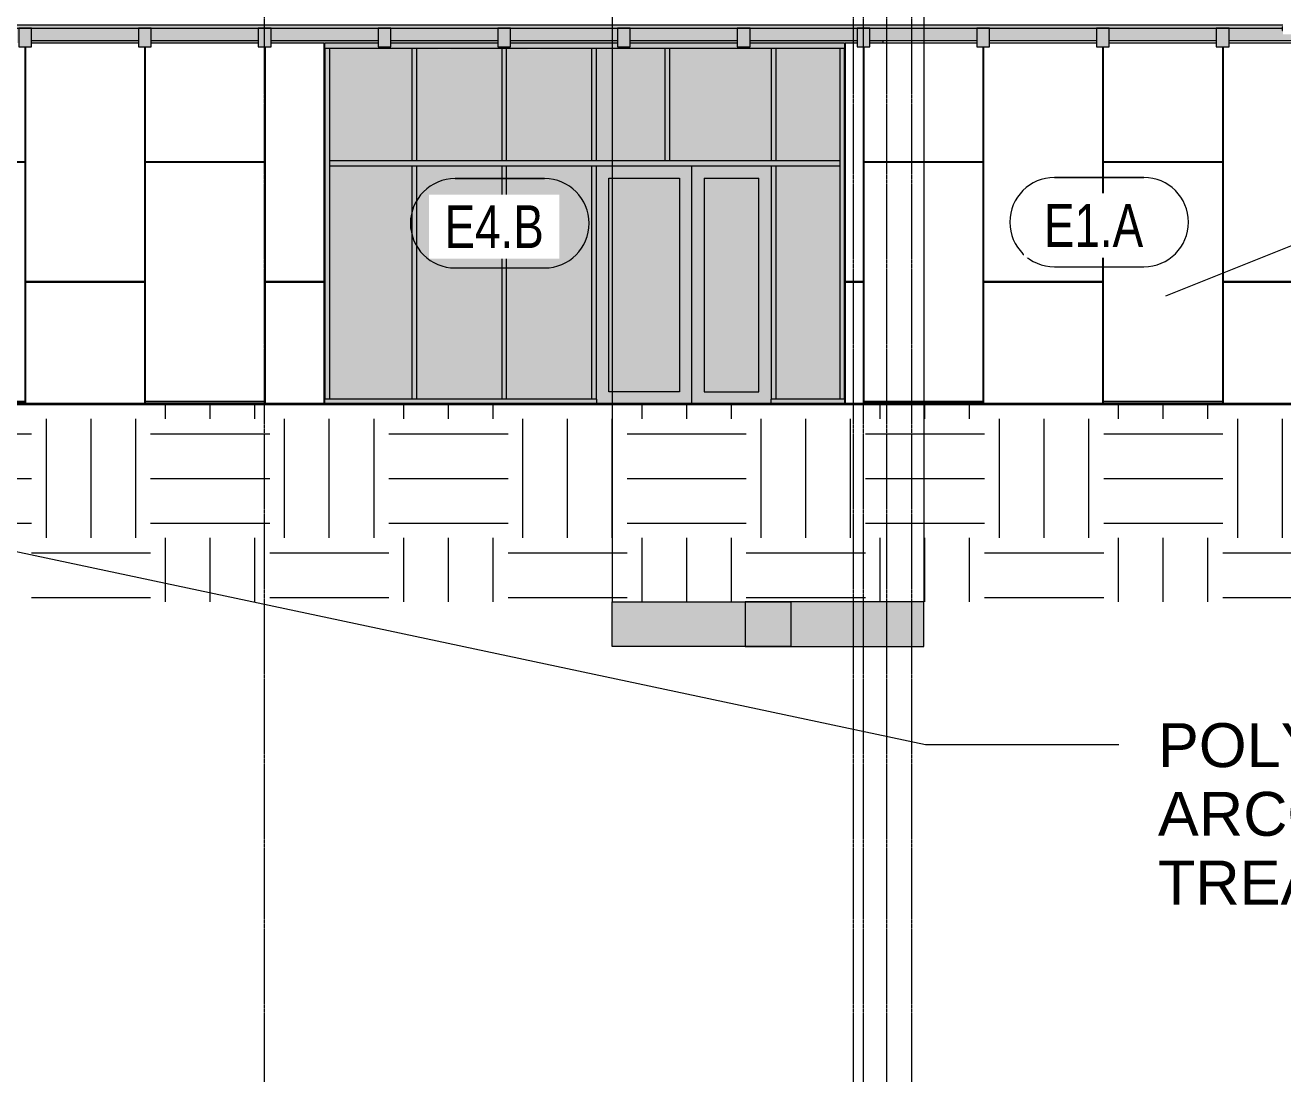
# Model space of a CAD drawing. Header units: inches. Extents: x 20273 to 40654, y -355 to 835.
# Drawn here: x 22012 to 22519, y -273 to 153 of the extents above; entities that cross this region are included whole.
import ezdxf

# ---------------------------------------------------------------- set-up
doc = ezdxf.new("R2010")
doc.units = ezdxf.units.IN
doc.header["$MEASUREMENT"] = 0
doc.linetypes.add('Grid Line 1_2_', pattern=[0.875, 0.5, -0.125, 0.125, -0.125])
for name, color, linetype, lineweight in [('A-ANNO-KEYN', 231, 'Continuous', 9), ('A-DOOR', 31, 'Continuous', 13), ('A-FLOR-LEVL', 51, 'Continuous', 9), ('A-GLAZ-CURT', 52, 'Continuous', 13), ('A-GLAZ-CWMG', 51, 'Continuous', 13), ('A-ROOF', 132, 'Continuous', 13), ('A-WALL', 113, 'Continuous', 13), ('A-WALL-IDEN', 211, 'Continuous', 9), ('A-WALL-PATT', 111, 'Continuous', 13), ('C-TOPO', 7, 'Continuous', 13), ('G-ANNO-SYMB', 111, 'Continuous', 9), ('I-WALL', 2, 'Continuous', 13), ('S-BEAM', 12, 'Continuous', 13), ('S-GRID', 1, 'Continuous', 9)]:
    doc.layers.add(name, color=color, linetype=linetype, lineweight=lineweight)
doc.styles.add('Arial_2', font='arial.ttf', dxfattribs={"height": 17.703593})
doc.styles.add('Century Gothic', font='GOTHIC.TTF', dxfattribs={"width": 0.8, "height": 17.245342})

# ---------------------------------------------------------------- blocks, each defined once
blk = doc.blocks.new('Dimension Lumber - 5_5 x 7_5 Glulam-1777807-Elevation - West')
at = {"layer": 'S-BEAM'}
for points in [[(22497.37, 151.51), (22497.37, 151.57), (22492.24, 151.51)], [(22497.37, 144.01), (22497.37, 151.51), (22492.24, 151.51), (22492.24, 144.01)]]:
    blk.add_hatch(color=256, dxfattribs=at).paths.add_polyline_path(points, flags=0)
for p, q in [((22497.37, 151.51), (22492.24, 151.51)), ((22492.24, 151.51), (22492.24, 144.01)), ((22497.37, 144.01), (22497.37, 151.51)), ((22492.24, 144.01), (22497.37, 144.01))]:
    blk.add_line(p, q, dxfattribs=at)
blk = doc.blocks.new('HSS-Hollow Structural Section - HSS1-1_2X1-1_2X1_8 - Obsolete-1396620-Elevation - West')
at = {"layer": 'S-BEAM'}
for points in [[(20942.38, 151.79), (22518.93, 151.83), (22518.93, 152.11), (22519.05, 152.11), (22519.05, 152.73), (20878.55, 152.73), (20878.55, 151.79), (20903.64, 151.79)], [(20903.64, 151.57), (22518.93, 151.66), (22518.93, 151.79), (20878.55, 151.79), (20878.55, 151.57), (20884.28, 151.57)]]:
    blk.add_hatch(color=256, dxfattribs=at).paths.add_polyline_path(points, flags=0)
blk.add_line((20878.55, 151.57), (22518.93, 151.57), dxfattribs=at)
blk = doc.blocks.new('HSS-Hollow Structural Section - HSS1-1_2X1-1_2X1_8 - Obsolete-1672945-Elevation - West')
at = {"layer": 'S-BEAM'}
for points in [[(22519.05, 152.07), (22519.05, 152.11), (22518.93, 152.07)], [(22518.93, 151.83), (22519.05, 151.83), (22519.05, 152.07), (22518.93, 151.99), (22518.93, 151.96)], [(22519.05, 150.79), (22519.05, 151.83), (22518.93, 151.83), (22518.93, 150.79)], [(22518.93, 150.57), (22519.05, 150.63), (22519.05, 150.79), (22518.93, 150.79), (22518.93, 150.63)]]:
    blk.add_hatch(color=256, dxfattribs=at).paths.add_polyline_path(points, flags=0)
for p, q in [((22519.05, 152.11), (22518.93, 152.11)), ((22518.93, 152.07), (22518.93, 152.11)), ((22518.93, 151.83), (22518.93, 152.07)), ((22518.93, 150.79), (22518.93, 151.83)), ((22518.93, 150.57), (22518.93, 150.79)), ((22518.93, 150.57), (22519.05, 150.57))]:
    blk.add_line(p, q, dxfattribs=at)
blk = doc.blocks.new('System Panel - INSULATED LOW-E GLAZING _SEE ELEVATIONS FOR U-FACTOR_ SHGC_ _ LT_-1142345-Elevation - West')
at = {"layer": 'A-GLAZ-CURT'}
blk.add_hatch(color=256, dxfattribs=at).paths.add_polyline_path([(22578.24, 2), (22578.24, 96), (22545.18, 96), (22545.18, 2)], flags=0)
blk = doc.blocks.new('System Panel - INSULATED LOW-E GLAZING _SEE ELEVATIONS FOR U-FACTOR_ SHGC_ _ LT_-1142348-Elevation - West')
at = {"layer": 'A-GLAZ-CURT'}
blk.add_hatch(color=256, dxfattribs=at).paths.add_polyline_path([(22569.19, 98), (22578.24, 98), (22578.24, 143.5), (22545.62, 143.5), (22545.62, 143.01), (22545.18, 143.01), (22545.18, 98)], flags=0)
blk = doc.blocks.new('Rectangular Mullion - Exterior 2_ x 4_5_-1135311-Elevation - West')
at = {"layer": 'A-GLAZ-CWMG'}
blk.add_hatch(color=256, dxfattribs=at).paths.add_polyline_path([(22579.24, 0), (22579.24, 2), (22543.18, 2), (22543.18, 0)], flags=0)
for p in [(22543.18, 0), (22579.24, 2)]:
    blk.add_line(p, (22543.18, 2), dxfattribs=at)
blk = doc.blocks.new('Rectangular Mullion - Exterior 2_ x 4_5_-1142387-Elevation - West')
at = {"layer": 'A-GLAZ-CWMG'}
blk.add_hatch(color=256, dxfattribs=at).paths.add_polyline_path([(22793.43, 2), (22795.43, 2), (22795.43, 97), (22793.43, 97), (22793.43, 8.21)], flags=0)
for p, q in [((22793.43, 97), (22793.43, 2)), ((22795.43, 2), (22795.43, 97)), ((22795.43, 2), (22793.43, 2))]:
    blk.add_line(p, q, dxfattribs=at)
blk = doc.blocks.new('Rectangular Mullion - Exterior 2_ x 4_5_-1142388-Elevation - West')
at = {"layer": 'A-GLAZ-CWMG'}
blk.add_hatch(color=256, dxfattribs=at).paths.add_polyline_path([(22795.43, 97), (22795.43, 143.5), (22793.43, 143.5), (22793.43, 97)], flags=0)
for p, q in [((22793.43, 143.5), (22795.43, 143.5)), ((22793.43, 143.5), (22793.43, 97)), ((22795.43, 97), (22795.43, 143.5))]:
    blk.add_line(p, q, dxfattribs=at)
blk = doc.blocks.new('Rectangular Mullion - Exterior 2_ x 4_5_-V5-Elevation - West')
at = {"layer": 'A-GLAZ-CWMG'}
blk.add_hatch(color=256, dxfattribs=at).paths.add_polyline_path([(21651.43, 97), (21651.43, 143.5), (21649.43, 143.5), (21649.43, 97)], flags=0)
for p, q in [((21649.43, 143.5), (21651.43, 143.5)), ((21649.43, 143.5), (21649.43, 97)), ((21651.43, 97), (21651.43, 143.5))]:
    blk.add_line(p, q, dxfattribs=at)
blk = doc.blocks.new('Rectangular Mullion - Exterior 2_ x 4_5_-1142372-Elevation - West')
at = {"layer": 'A-GLAZ-CWMG'}
blk.add_hatch(color=256, dxfattribs=at).paths.add_polyline_path([(22543.18, 2), (22545.18, 2), (22545.18, 97), (22543.18, 97), (22543.18, 76.56)], flags=0)
for p, q in [((22543.18, 97), (22543.18, 2)), ((22545.18, 2), (22545.18, 97)), ((22545.18, 2), (22543.18, 2))]:
    blk.add_line(p, q, dxfattribs=at)
blk = doc.blocks.new('System Panel - INSULATED LOW-E GLAZING _SEE ELEVATIONS FOR U-FACTOR_ SHGC_ _ LT_-827454-Elevation - West')
at = {"layer": 'A-GLAZ-CURT'}
blk.add_hatch(color=256, dxfattribs=at).paths.add_polyline_path([(22614.43, 2), (22614.43, 96), (22580.24, 96), (22580.24, 2)], flags=0)
blk = doc.blocks.new('System Panel - INSULATED LOW-E GLAZING _SEE ELEVATIONS FOR U-FACTOR_ SHGC_ _ LT_-1142349-Elevation - West')
at = {"layer": 'A-GLAZ-CURT'}
blk.add_hatch(color=256, dxfattribs=at).paths.add_polyline_path([(22614.43, 98), (22614.43, 143.5), (22593.87, 143.5), (22593.87, 143.01), (22588.74, 143.01), (22588.74, 143.5), (22580.24, 143.5), (22580.24, 98)], flags=0)
blk = doc.blocks.new('Rectangular Mullion - Exterior 2_ x 4_5_-1135275-Elevation - West')
at = {"layer": 'A-GLAZ-CWMG'}
blk.add_hatch(color=256, dxfattribs=at).paths.add_polyline_path([(22154.49, 143.5), (22169.12, 143.5), (22169.12, 145.5), (22159.62, 145.5), (22159.62, 144.01), (22154.49, 144.01), (22154.49, 145.5), (22133.05, 145.5), (22133.05, 143.5), (22143.12, 143.5)], flags=0)
for p, q in [((22133.05, 143.5), (22133.05, 145.5)), ((22154.49, 145.5), (22133.05, 145.5)), ((22133.05, 143.5), (22169.12, 143.5)), ((22169.12, 145.5), (22159.62, 145.5))]:
    blk.add_line(p, q, dxfattribs=at)
blk = doc.blocks.new('Rectangular Mullion - Exterior 2_ x 4_5_-1135280-Elevation - West')
at = {"layer": 'A-GLAZ-CWMG'}
blk.add_hatch(color=256, dxfattribs=at).paths.add_polyline_path([(22651.62, 0), (22651.62, 2), (22615.43, 2), (22615.43, 0)], flags=0)
blk.add_line((22651.62, 2), (22615.43, 2), dxfattribs=at)
blk = doc.blocks.new('Rectangular Mullion - Exterior 2_ x 4_5_-1135281-Elevation - West')
at = {"layer": 'A-GLAZ-CWMG'}
blk.add_hatch(color=256, dxfattribs=at).paths.add_polyline_path([(22646.66, 96), (22651.62, 96), (22651.62, 98), (22615.43, 98), (22615.43, 96)], flags=0)
for p, q in [((22651.62, 98), (22615.43, 98)), ((22615.43, 96), (22651.62, 96))]:
    blk.add_line(p, q, dxfattribs=at)
blk = doc.blocks.new('Rectangular Mullion - Exterior 2_ x 4_5_-1142343-Elevation - West')
at = {"layer": 'A-GLAZ-CWMG'}
blk.add_hatch(color=256, dxfattribs=at).paths.add_polyline_path([(22616.43, 2), (22616.43, 96), (22614.43, 96), (22614.43, 2)], flags=0)
for p, q in [((22614.43, 96), (22616.43, 96)), ((22614.43, 96), (22614.43, 2)), ((22616.43, 2), (22616.43, 96)), ((22616.43, 2), (22614.43, 2))]:
    blk.add_line(p, q, dxfattribs=at)
blk = doc.blocks.new('Rectangular Mullion - Exterior 2_ x 4_5_-1142344-Elevation - West')
at = {"layer": 'A-GLAZ-CWMG'}
blk.add_hatch(color=256, dxfattribs=at).paths.add_polyline_path([(22616.43, 98), (22616.43, 143.5), (22614.43, 143.5), (22614.43, 98)], flags=0)
for p, q in [((22614.43, 143.5), (22616.43, 143.5)), ((22614.43, 143.5), (22614.43, 98)), ((22616.43, 98), (22616.43, 143.5)), ((22616.43, 98), (22614.43, 98))]:
    blk.add_line(p, q, dxfattribs=at)
blk = doc.blocks.new('Rectangular Mullion - Exterior 2_ x 4_5_-V7-Elevation - West')
at = {"layer": 'A-GLAZ-CWMG'}
blk.add_hatch(color=256, dxfattribs=at).paths.add_polyline_path([(22202.74, 143.5), (22205.3, 143.5), (22205.3, 144.01), (22202.74, 144.01), (22202.74, 145.5), (22169.12, 145.5), (22169.12, 143.5), (22201.22, 143.5)], flags=0)
for p, q in [((22202.74, 145.5), (22169.12, 145.5)), ((22169.12, 143.5), (22205.3, 143.5))]:
    blk.add_line(p, q, dxfattribs=at)
blk = doc.blocks.new('Rectangular Mullion - Exterior 2_ x 4_5_-1135330-Elevation - West')
at = {"layer": 'A-GLAZ-CWMG'}
blk.add_hatch(color=256, dxfattribs=at).paths.add_polyline_path([(22688.8, 0), (22688.8, 2), (22651.62, 2), (22651.62, 0)], flags=0)
for q in [(22651.62, 2), (22688.8, 0)]:
    blk.add_line((22688.8, 2), q, dxfattribs=at)
blk = doc.blocks.new('Sliding Door - one-1832053-Elevation - West')
at = {"layer": 'A-DOOR'}
h = blk.add_hatch(color=256, dxfattribs=at)
h.paths.add_polyline_path([(22280.93, 0), (22280.93, 96), (22242.49, 96), (22242.49, 0)], flags=0)
h.paths.add_polyline_path([(22275.93, 5), (22247.49, 5), (22247.49, 91), (22275.93, 91), (22275.93, 76.56)], flags=0)
h = blk.add_hatch(color=256, dxfattribs=at)
h.paths.add_polyline_path([(22312.87, 0), (22312.87, 96), (22280.93, 96), (22280.93, 0)], flags=0)
h.paths.add_polyline_path([(22307.87, 5), (22285.93, 5), (22285.93, 91), (22307.87, 91), (22307.87, 76.56)], flags=0)
for points in [[(22247.49, 5), (22275.93, 5), (22275.93, 91), (22247.49, 91), (22247.49, 33.44)], [(22285.93, 5), (22307.87, 5), (22307.87, 91), (22285.93, 91), (22285.93, 26.94)]]:
    blk.add_hatch(color=256, dxfattribs=at).paths.add_polyline_path(points, flags=0)
for p, q in [((22280.93, 0), (22280.93, 96)), ((22247.49, 5), (22247.49, 91)), ((22247.49, 91), (22275.93, 91)), ((22275.93, 91), (22275.93, 5)), ((22285.93, 91), (22285.93, 5)), ((22285.93, 91), (22307.87, 91)), ((22307.87, 5), (22307.87, 91)), ((22275.93, 5), (22247.49, 5)), ((22285.93, 5), (22307.87, 5))]:
    blk.add_line(p, q, dxfattribs=at)
blk = doc.blocks.new('System Panel - INSULATED LOW-E GLAZING _SEE ELEVATIONS FOR U-FACTOR_ SHGC_ _ LT_-1832054-Elevation - West')
at = {"layer": 'A-GLAZ-CURT'}
blk.add_hatch(color=256, dxfattribs=at).paths.add_polyline_path([(22270.05, 98), (22270.05, 143.5), (22242.49, 143.5), (22242.49, 98), (22259.32, 98)], flags=0)
blk = doc.blocks.new('System Panel - INSULATED LOW-E GLAZING _SEE ELEVATIONS FOR U-FACTOR_ SHGC_ _ LT_-1832055-Elevation - West')
at = {"layer": 'A-GLAZ-CURT'}
blk.add_hatch(color=256, dxfattribs=at).paths.add_polyline_path([(22272.05, 98), (22312.87, 98), (22312.87, 143.5), (22272.05, 143.5), (22272.05, 115.62)], flags=0)
blk = doc.blocks.new('System Panel - INSULATED LOW-E GLAZING _SEE ELEVATIONS FOR U-FACTOR_ SHGC_ _ LT_-1832056-Elevation - West')
at = {"layer": 'A-GLAZ-CURT'}
blk.add_hatch(color=256, dxfattribs=at).paths.add_polyline_path([(22314.87, 2), (22340.49, 2), (22340.49, 96), (22314.87, 96), (22314.87, 76.56)], flags=0)
blk = doc.blocks.new('System Panel - INSULATED LOW-E GLAZING _SEE ELEVATIONS FOR U-FACTOR_ SHGC_ _ LT_-1832057-Elevation - West')
at = {"layer": 'A-GLAZ-CURT'}
blk.add_hatch(color=256, dxfattribs=at).paths.add_polyline_path([(22340.49, 98), (22340.49, 143.5), (22314.87, 143.5), (22314.87, 98), (22336.79, 98)], flags=0)
blk = doc.blocks.new('Rectangular Mullion - Exterior 2_ x 4_5_-V8-Elevation - West')
at = {"layer": 'A-GLAZ-CWMG'}
blk.add_hatch(color=256, dxfattribs=at).paths.add_polyline_path([(22207.87, 143.5), (22241.49, 143.5), (22241.49, 145.5), (22207.87, 145.5), (22207.87, 144.01), (22205.3, 144.01), (22205.3, 143.5)], flags=0)
for p, q in [((22205.3, 143.5), (22241.49, 143.5)), ((22241.49, 145.5), (22207.87, 145.5))]:
    blk.add_line(p, q, dxfattribs=at)
blk = doc.blocks.new('Rectangular Mullion - Exterior 2_ x 4_5_-1832046-Elevation - West')
at = {"layer": 'A-GLAZ-CWMG'}
blk.add_hatch(color=256, dxfattribs=at).paths.add_polyline_path([(22259.32, 143.5), (22271.05, 143.5), (22271.05, 145.5), (22256.12, 145.5), (22256.12, 144.01), (22250.99, 144.01), (22250.99, 145.5), (22241.49, 145.5), (22241.49, 143.5), (22256.12, 143.5)], flags=0)
for p, q in [((22250.99, 145.5), (22241.49, 145.5)), ((22241.49, 143.5), (22271.05, 143.5)), ((22271.05, 145.5), (22256.12, 145.5))]:
    blk.add_line(p, q, dxfattribs=at)
blk = doc.blocks.new('Rectangular Mullion - Exterior 2_ x 4_5_-1832047-Elevation - West')
at = {"layer": 'A-GLAZ-CWMG'}
blk.add_hatch(color=256, dxfattribs=at).paths.add_polyline_path([(22298.06, 143.5), (22313.87, 143.5), (22313.87, 145.5), (22304.37, 145.5), (22304.37, 144.01), (22299.24, 144.01), (22299.24, 145.5), (22271.05, 145.5), (22271.05, 143.5)], flags=0)
for p, q in [((22299.24, 145.5), (22271.05, 145.5)), ((22271.05, 143.5), (22313.87, 143.5)), ((22313.87, 145.5), (22304.37, 145.5))]:
    blk.add_line(p, q, dxfattribs=at)
blk = doc.blocks.new('Rectangular Mullion - Exterior 2_ x 4_5_-1832048-Elevation - West')
at = {"layer": 'A-GLAZ-CWMG'}
blk.add_hatch(color=256, dxfattribs=at).paths.add_polyline_path([(22241.49, 96), (22271.05, 96), (22271.05, 98), (22241.49, 98)], flags=0)
for p, q in [((22271.05, 98), (22241.49, 98)), ((22241.49, 96), (22271.05, 96))]:
    blk.add_line(p, q, dxfattribs=at)
blk = doc.blocks.new('Rectangular Mullion - Exterior 2_ x 4_5_-1832049-Elevation - West')
at = {"layer": 'A-GLAZ-CWMG'}
blk.add_hatch(color=256, dxfattribs=at).paths.add_polyline_path([(22271.05, 96), (22313.87, 96), (22313.87, 98), (22271.05, 98)], flags=0)
for p, q in [((22313.87, 98), (22271.05, 98)), ((22271.05, 96), (22313.87, 96))]:
    blk.add_line(p, q, dxfattribs=at)
blk = doc.blocks.new('Rectangular Mullion - Exterior 2_ x 4_5_-1832050-Elevation - West')
at = {"layer": 'A-GLAZ-CWMG'}
blk.add_hatch(color=256, dxfattribs=at).paths.add_polyline_path([(22336.79, 143.5), (22342.49, 143.5), (22342.49, 145.5), (22313.87, 145.5), (22313.87, 143.5), (22317.42, 143.5)], flags=0)
for p, q in [((22342.49, 145.5), (22313.87, 145.5)), ((22313.87, 143.5), (22342.49, 143.5)), ((22342.49, 145.5), (22342.49, 143.5))]:
    blk.add_line(p, q, dxfattribs=at)
blk = doc.blocks.new('Rectangular Mullion - Exterior 2_ x 4_5_-1832051-Elevation - West')
at = {"layer": 'A-GLAZ-CWMG'}
blk.add_hatch(color=256, dxfattribs=at).paths.add_polyline_path([(22342.49, 0), (22342.49, 2), (22312.87, 2), (22312.87, 0)], flags=0)
for p, q in [((22312.87, 0), (22312.87, 2)), ((22342.49, 2), (22312.87, 2)), ((22342.49, 2), (22342.49, 0))]:
    blk.add_line(p, q, dxfattribs=at)
blk = doc.blocks.new('Rectangular Mullion - Exterior 2_ x 4_5_-1832052-Elevation - West')
at = {"layer": 'A-GLAZ-CWMG'}
blk.add_hatch(color=256, dxfattribs=at).paths.add_polyline_path([(22313.87, 96), (22340.49, 96), (22340.49, 98), (22313.87, 98)], flags=0)
for p, q in [((22340.49, 98), (22313.87, 98)), ((22340.49, 98), (22340.49, 96)), ((22313.87, 96), (22340.49, 96))]:
    blk.add_line(p, q, dxfattribs=at)
blk = doc.blocks.new('Rectangular Mullion - Exterior 2_ x 4_5_-1135285-Elevation - West')
at = {"layer": 'A-GLAZ-CWMG'}
blk.add_hatch(color=256, dxfattribs=at).paths.add_polyline_path([(22569.19, 96), (22579.24, 96), (22579.24, 98), (22545.18, 98), (22545.18, 96)], flags=0)
for p, q in [((22545.18, 96), (22545.18, 98)), ((22579.24, 98), (22545.18, 98)), ((22545.18, 96), (22579.24, 96))]:
    blk.add_line(p, q, dxfattribs=at)
blk = doc.blocks.new('Section - 3_32_ x 3_8_-18514-Elevation - West')
at = {"layer": 'G-ANNO-SYMB'}
blk.add_hatch(color=256, dxfattribs=at).paths.add_polyline_path([(22320.83, -79.66), (22248.83, -79.66), (22248.83, -97.66), (22320.83, -97.66)], flags=0)
for p, q in [((22248.83, -97.66), (22248.83, -79.66)), ((22248.83, -79.66), (22320.83, -79.66)), ((22320.83, -79.66), (22320.83, -97.66)), ((22320.83, -97.66), (22248.83, -97.66))]:
    blk.add_line(p, q, dxfattribs=at)
blk = doc.blocks.new('Wall Tag - 1_4_-1369832-Elevation - West')
at = {"layer": 'A-WALL-IDEN', "color": 153}
for p, q in [((22653.51, 91.34), (22689.51, 91.34)), ((22689.51, 91.34), (22653.51, 91.34)), ((22653.51, 55.34), (22689.51, 55.34)), ((22653.51, 55.34), (22689.51, 55.34))]:
    blk.add_line(p, q, dxfattribs=at)
for centre, start, end in [((22653.51, 73.34), 90, 270), ((22653.51, 73.34), 90, 270), ((22689.51, 73.34), 270, 90), ((22689.51, 73.34), 270, 90)]:
    blk.add_arc(centre, 18, start, end, dxfattribs=at)

msp = doc.modelspace()

# ---------------------------------------------------------------- hatches: boundary and pattern name
at = {"layer": 'A-WALL-PATT', "lineweight": 9}
h = msp.add_hatch(dxfattribs=at)
h.set_pattern_fill('FP_12', color=8, style=0, pattern_type=2)
h.set_pattern_definition([(0, (22157.18, 1), (-193, 193), [48, -145]), (90, (22157.18, 1), (-193, 1e-14), [96.25, -96.75]), (180, (22205.18, 97.25), (-193, 193), [48, -145]), (90, (22205.18, 1), (-193, 1e-14), [96.25, -96.75]), (180, (22205.18, 97.5), (-193, 193), [48, -145]), (90, (22205.18, 97.5), (-193, 1e-14), [96.25, -96.75]), (0, (22157.18, 193.75), (-193, 193), [48, -145]), (90, (22157.18, 97.5), (-193, 1e-14), [96.25, -96.75]), (0, (22205.43, 49), (-193, 193), [48, -145]), (90, (22205.43, 0.75), (-193, 1e-14), [48.25, -144.75]), (90, (22253.43, 0.75), (-193, 1e-14), [48.25, -144.75]), (0, (22205.43, 145.5), (-193, 193), [48, -145]), (90, (22205.43, 49.25), (-193, 1e-14), [96.25, -96.75]), (180, (22253.43, 49.25), (-193, 193), [48, -145]), (90, (22253.43, 49.25), (-193, 1e-14), [96.25, -96.75]), (90, (22205.43, 145.75), (-193, 1e-14), [48, -145]), (180, (22253.43, 145.75), (-193, 193), [48, -145]), (90, (22253.43, 145.75), (-193, 1e-14), [48, -145]), (0, (22253.68, 1), (-193, 193), [48, -145]), (90, (22253.68, 1), (-193, 1e-14), [96.25, -96.75]), (180, (22301.68, 97.25), (-193, 193), [48, -145]), (90, (22301.68, 1), (-193, 1e-14), [96.25, -96.75]), (180, (22301.68, 97.5), (-193, 193), [48, -145]), (90, (22301.68, 97.5), (-193, 1e-14), [96.25, -96.75]), (180, (22301.68, 193.75), (-193, 193), [48, -145]), (90, (22253.68, 97.5), (-193, 1e-14), [96.25, -96.75]), (0, (22301.93, 49), (-193, 193), [48, -145]), (90, (22301.93, 0.75), (-193, 1e-14), [48.25, -144.75]), (90, (22349.93, 0.75), (-193, 1e-14), [48.25, -144.75]), (0, (22301.93, 145.5), (-193, 193), [48, -145]), (90, (22301.93, 49.25), (-193, 1e-14), [96.25, -96.75]), (180, (22349.93, 49.25), (-193, 193), [48, -145]), (90, (22349.93, 49.25), (-193, 1e-14), [96.25, -96.75]), (90, (22301.93, 145.75), (-193, 1e-14), [48, -145]), (180, (22349.93, 145.75), (-193, 193), [48, -145]), (90, (22349.93, 145.75), (-193, 1e-14), [48, -145])])
h.paths.add_polyline_path([(21722.93, 0), (22132.8, 0), (22132.8, 145.5), (22111.37, 145.5), (22111.37, 144.01), (22106.24, 144.01), (22106.24, 145.5), (22063.12, 145.5), (22063.12, 144.01), (22057.99, 144.01), (22057.99, 145.5), (22014.87, 145.5), (22014.87, 144.01), (22009.74, 144.01), (22009.74, 145.5), (21966.62, 145.5), (21966.62, 144.01), (21961.49, 144.01), (21961.49, 145.5), (21918.37, 145.5), (21918.37, 144.01), (21913.24, 144.01), (21913.24, 145.5), (21870.12, 145.5), (21870.12, 144.01), (21864.99, 144.01), (21864.99, 145.5), (21821.87, 145.5), (21821.87, 144.01), (21816.74, 144.01), (21816.74, 145.5), (21773.62, 145.5), (21773.62, 144.01), (21768.49, 144.01), (21768.49, 145.5), (21725.37, 145.5), (21725.37, 144.01), (21722.93, 144.01), (21722.93, 76.56)], flags=0)
h = msp.add_hatch(dxfattribs=at)
h.set_pattern_fill('FP_3', color=8, style=0, pattern_type=2)
h.set_pattern_definition([(0, (22543.18, 1), (-193, 193), [48, -145]), (90, (22543.18, 1), (-193, 1e-14), [96.25, -96.75]), (180, (22591.18, 97.25), (-193, 193), [48, -145]), (90, (22591.18, 1), (-193, 1e-14), [96.25, -96.75]), (180, (22591.18, 97.5), (-193, 193), [48, -145]), (90, (22591.18, 97.5), (-193, 1e-14), [96.25, -96.75]), (0, (22543.18, 193.75), (-193, 193), [48, -145]), (90, (22543.18, 97.5), (-193, 1e-14), [96.25, -96.75]), (0, (22591.43, 49), (-193, 193), [48, -145]), (90, (22591.43, 0.75), (-193, 1e-14), [48.25, -144.75]), (90, (22639.43, 0.75), (-193, 1e-14), [48.25, -144.75]), (0, (22591.43, 145.5), (-193, 193), [48, -145]), (90, (22591.43, 49.25), (-193, 1e-14), [96.25, -96.75]), (180, (22639.43, 49.25), (-193, 193), [48, -145]), (90, (22639.43, 49.25), (-193, 1e-14), [96.25, -96.75]), (90, (22591.43, 145.75), (-193, 1e-14), [48, -145]), (180, (22639.43, 145.75), (-193, 193), [48, -145]), (90, (22639.43, 145.75), (-193, 1e-14), [48, -145]), (0, (22639.68, 1), (-193, 193), [48, -145]), (90, (22639.68, 1), (-193, 1e-14), [96.25, -96.75]), (180, (22687.68, 97.25), (-193, 193), [48, -145]), (90, (22687.68, 1), (-193, 1e-14), [96.25, -96.75]), (180, (22687.68, 97.5), (-193, 193), [48, -145]), (90, (22687.68, 97.5), (-193, 1e-14), [96.25, -96.75]), (180, (22687.68, 193.75), (-193, 193), [48, -145]), (90, (22639.68, 97.5), (-193, 1e-14), [96.25, -96.75]), (0, (22687.93, 49), (-193, 193), [48, -145]), (90, (22687.93, 0.75), (-193, 1e-14), [48.25, -144.75]), (90, (22735.93, 0.75), (-193, 1e-14), [48.25, -144.75]), (0, (22687.93, 145.5), (-193, 193), [48, -145]), (90, (22687.93, 49.25), (-193, 1e-14), [96.25, -96.75]), (180, (22735.93, 49.25), (-193, 193), [48, -145]), (90, (22735.93, 49.25), (-193, 1e-14), [96.25, -96.75]), (90, (22687.93, 145.75), (-193, 1e-14), [48, -145]), (180, (22735.93, 145.75), (-193, 193), [48, -145]), (90, (22735.93, 145.75), (-193, 1e-14), [48, -145])])
h.paths.add_polyline_path([(22342.74, 0), (22542.93, 0), (22542.93, 143.01), (22540.49, 143.01), (22540.49, 145.5), (22497.37, 145.5), (22497.37, 144.01), (22492.24, 144.01), (22492.24, 145.5), (22449.12, 145.5), (22449.12, 144.01), (22443.99, 144.01), (22443.99, 145.5), (22400.87, 145.5), (22400.87, 144.01), (22395.74, 144.01), (22395.74, 145.5), (22352.62, 145.5), (22352.62, 144.01), (22347.49, 144.01), (22347.49, 145.5), (22342.74, 145.5), (22342.74, 44.34)], flags=0)
at = {"layer": 'C-TOPO', "lineweight": 9}
h = msp.add_hatch(dxfattribs=at)
h.set_pattern_fill('FP_10', color=8, style=0, pattern_type=2)
h.set_pattern_definition([(0, (22782.816, 0), (48, 48), [48, -48]), (0, (22782.816, 18), (48, 48), [48, -48]), (0, (22782.816, 36), (48, 48), [48, -48]), (90, (22788.816, 42), (-48, 48), [48, -48]), (90, (22806.816, 42), (-48, 48), [48, -48]), (90, (22824.816, 42), (-48, 48), [48, -48])])
h.paths.add_polyline_path([(22833.08, -79.68), (23034, -79.68), (23034, 0), (20555.04, 0), (20555.04, -79.68), (22724.13, -79.68)], flags=0)
at = {"layer": 'I-WALL', "lineweight": 5}
h = msp.add_hatch(color=256, dxfattribs=at)
h.paths.add_polyline_path([(22133.05, 144.75), (22133.05, 145.5), (22154.49, 145.5), (22154.49, 146.5), (22111.37, 146.5), (22111.37, 145.5), (22132.8, 145.5), (22132.8, 144.75)], flags=0)
h.paths.add_polyline_path([(22342.49, 144.75), (22342.74, 144.75), (22342.74, 145.5), (22347.49, 145.5), (22347.49, 146.5), (22304.37, 146.5), (22304.37, 145.5), (22342.49, 145.5), (22342.49, 145.28)], flags=0)
h.paths.add_polyline_path([(21182.12, 144.75), (21182.37, 144.75), (21182.43, 145.5), (21189.49, 145.5), (21189.49, 146.5), (21146.37, 146.5), (21146.37, 145.5), (21182.12, 145.5), (21182.12, 144.92)], flags=0)
h.paths.add_polyline_path([(21649.18, 144.75), (21649.43, 144.75), (21649.43, 145.5), (21671.99, 145.5), (21671.99, 146.5), (21628.87, 146.5), (21628.87, 145.5), (21649.18, 145.5), (21649.18, 144.92)], flags=0)
h.paths.add_polyline_path([(21194.62, 145.5), (21237.74, 145.5), (21237.74, 146.5), (21194.62, 146.5)], flags=0)
h.paths.add_polyline_path([(22352.62, 145.5), (22358.05, 145.5), (22358.05, 146.5), (22352.62, 146.5)], flags=0)
h.paths.add_polyline_path([(21242.87, 145.5), (21285.99, 145.5), (21285.99, 146.5), (21242.87, 146.5)], flags=0)
h.paths.add_polyline_path([(21291.12, 145.5), (21334.24, 145.5), (21334.24, 146.5), (21291.12, 146.5)], flags=0)
h.paths.add_polyline_path([(21339.37, 145.5), (21382.49, 145.5), (21382.49, 146.5), (21339.37, 146.5)], flags=0)
h.paths.add_polyline_path([(21623.74, 145.5), (21623.74, 146.5), (21580.62, 146.5), (21580.62, 145.5), (21620.22, 145.5)], flags=0)
h.paths.add_polyline_path([(21387.62, 145.5), (21430.74, 145.5), (21430.74, 146.5), (21387.62, 146.5)], flags=0)
h.paths.add_polyline_path([(21575.49, 145.5), (21575.49, 146.5), (21532.37, 146.5), (21532.37, 145.5), (21562.12, 145.5)], flags=0)
h.paths.add_polyline_path([(21435.87, 145.5), (21478.99, 145.5), (21478.99, 146.5), (21435.87, 146.5)], flags=0)
h.paths.add_polyline_path([(21527.24, 145.5), (21527.24, 146.5), (21484.12, 146.5), (21484.12, 145.5), (21523.38, 145.5)], flags=0)
h.paths.add_polyline_path([(22159.62, 145.5), (22202.74, 145.5), (22202.74, 146.5), (22159.62, 146.5)], flags=0)
h.paths.add_polyline_path([(22207.87, 145.5), (22250.99, 145.5), (22250.99, 146.5), (22207.87, 146.5)], flags=0)
h.paths.add_polyline_path([(22106.24, 145.5), (22106.24, 146.5), (22063.12, 146.5), (22063.12, 145.5), (22104.39, 145.5)], flags=0)
h.paths.add_polyline_path([(22256.12, 145.5), (22299.24, 145.5), (22299.24, 146.5), (22256.12, 146.5)], flags=0)
h.paths.add_polyline_path([(21141.24, 145.5), (21141.24, 146.5), (21135.05, 146.5), (21135.05, 145.5), (21136.04, 145.5)], flags=0)
h.paths.add_polyline_path([(22057.99, 145.5), (22057.99, 146.5), (22014.87, 146.5), (22014.87, 145.5), (22026.92, 145.5)], flags=0)
h.paths.add_polyline_path([(21966.62, 145.5), (22009.74, 145.5), (22009.74, 146.5), (21966.62, 146.5)], flags=0)
h.paths.add_polyline_path([(21961.49, 145.5), (21961.49, 146.5), (21918.37, 146.5), (21918.37, 145.5), (21949.45, 145.5)], flags=0)
h.paths.add_polyline_path([(21913.24, 145.5), (21913.24, 146.5), (21870.12, 146.5), (21870.12, 145.5), (21871.99, 145.5)], flags=0)
h.paths.add_polyline_path([(21821.87, 145.5), (21864.99, 145.5), (21864.99, 146.5), (21821.87, 146.5)], flags=0)
h.paths.add_polyline_path([(21816.74, 145.5), (21816.74, 146.5), (21773.62, 146.5), (21773.62, 145.5), (21794.52, 145.5)], flags=0)
h.paths.add_polyline_path([(21768.49, 145.5), (21768.49, 146.5), (21725.37, 146.5), (21725.37, 145.5), (21755.78, 145.5)], flags=0)
h.paths.add_polyline_path([(21678.32, 145.5), (21720.24, 145.5), (21720.24, 146.5), (21677.12, 146.5), (21677.12, 145.5)], flags=0)
h.paths.add_polyline_path([(21325.93, 187.44), (22342.74, 187.44), (22342.74, 192), (21134.3, 192), (21134.3, 187.44), (21174.78, 187.44)], flags=0)
at = {"layer": 'I-WALL'}
h = msp.add_hatch(color=256, dxfattribs=at)
h.paths.add_polyline_path([(21961.49, 146.5), (21961.49, 151.57), (21918.37, 151.51), (21918.37, 146.5), (21949.45, 146.5)], flags=0)
h.paths.add_polyline_path([(22798.3, 146.5), (22798.3, 148.94), (22786.87, 148.94), (22786.87, 146.5), (22791.91, 146.5)], flags=0)
h.paths.add_polyline_path([(21966.62, 146.5), (22009.74, 146.5), (22009.74, 151.57), (21966.62, 151.51)], flags=0)
h.paths.add_polyline_path([(22772.55, 146.5), (22781.74, 146.5), (22781.74, 148.94), (22738.62, 148.94), (22738.62, 146.5), (22762.86, 146.5)], flags=0)
h.paths.add_polyline_path([(21871.99, 146.5), (21913.24, 146.5), (21913.24, 151.57), (21870.12, 151.51), (21870.12, 146.5)], flags=0)
h.paths.add_polyline_path([(22014.87, 146.5), (22057.99, 146.5), (22057.99, 151.57), (22014.87, 151.51)], flags=0)
h.paths.add_polyline_path([(21864.99, 146.5), (21864.99, 151.57), (21821.87, 151.51), (21821.87, 146.5)], flags=0)
h.paths.add_polyline_path([(22724.13, 146.5), (22733.49, 146.5), (22733.49, 148.94), (22690.37, 148.94), (22690.37, 146.5), (22714.44, 146.5)], flags=0)
h.paths.add_polyline_path([(21794.52, 146.5), (21816.74, 146.5), (21816.74, 151.57), (21773.62, 151.51), (21773.62, 146.5)], flags=0)
h.paths.add_polyline_path([(22063.12, 146.5), (22106.24, 146.5), (22106.24, 151.57), (22063.12, 151.51)], flags=0)
h.paths.add_polyline_path([(22675.71, 146.5), (22685.24, 146.5), (22685.24, 148.94), (22642.12, 148.94), (22642.12, 146.5), (22666.03, 146.5)], flags=0)
h.paths.add_polyline_path([(21755.78, 146.5), (21768.49, 146.5), (21768.49, 151.57), (21725.37, 151.51), (21725.37, 146.5)], flags=0)
h.paths.add_polyline_path([(22636.98, 146.5), (22636.99, 146.5), (22636.98, 148.94), (22593.87, 148.94), (22593.87, 146.5), (22627.29, 146.5)], flags=0)
h.paths.add_polyline_path([(21717.05, 146.5), (21720.24, 146.5), (21720.24, 151.57), (21677.12, 151.51), (21677.12, 146.5), (21678.32, 146.5)], flags=0)
h.paths.add_polyline_path([(22111.37, 146.5), (22154.49, 146.5), (22154.49, 151.57), (22111.37, 151.51)], flags=0)
h.paths.add_polyline_path([(21658.95, 146.5), (21671.99, 146.5), (21671.99, 151.57), (21628.87, 151.51), (21628.87, 146.5), (21649.27, 146.5)], flags=0)
h.paths.add_polyline_path([(22588.56, 146.5), (22588.74, 146.5), (22588.74, 148.94), (22545.62, 148.94), (22545.62, 146.5), (22578.88, 146.5)], flags=0)
h.paths.add_polyline_path([(22159.62, 146.5), (22202.74, 146.5), (22202.74, 151.57), (22159.62, 151.51)], flags=0)
h.paths.add_polyline_path([(22540.14, 146.5), (22540.49, 146.5), (22540.49, 148.94), (22519.05, 149.01), (22519.05, 150.57), (22518.93, 150.63), (22518.93, 151.57), (22497.37, 151.51), (22497.37, 146.5), (22530.46, 146.5)], flags=0)
h.paths.add_polyline_path([(21620.22, 146.5), (21623.74, 146.5), (21623.74, 151.57), (21580.62, 151.51), (21580.62, 146.5), (21600.85, 146.5)], flags=0)
h.paths.add_polyline_path([(20899.99, 146.5), (20899.99, 151.57), (20890.55, 151.51), (20890.55, 146.5)], flags=0)
h.paths.add_polyline_path([(20905.12, 146.5), (20948.24, 146.5), (20948.24, 151.57), (20905.12, 151.51)], flags=0)
h.paths.add_polyline_path([(20953.37, 146.5), (20996.49, 146.5), (20996.49, 151.57), (20953.37, 151.51)], flags=0)
h.paths.add_polyline_path([(21001.62, 146.5), (21044.74, 146.5), (21044.74, 151.57), (21001.62, 151.51)], flags=0)
h.paths.add_polyline_path([(21049.87, 146.5), (21092.99, 146.5), (21092.99, 151.57), (21049.87, 151.51)], flags=0)
h.paths.add_polyline_path([(21098.12, 146.5), (21141.24, 146.5), (21141.24, 151.57), (21098.12, 151.51)], flags=0)
h.paths.add_polyline_path([(21146.37, 146.5), (21189.49, 146.5), (21189.49, 151.57), (21146.37, 151.51)], flags=0)
h.paths.add_polyline_path([(22491.73, 146.5), (22492.24, 146.5), (22492.24, 151.57), (22449.12, 151.51), (22449.12, 146.5)], flags=0)
h.paths.add_polyline_path([(21194.62, 146.5), (21237.74, 146.5), (21237.74, 151.57), (21194.62, 151.51)], flags=0)
h.paths.add_polyline_path([(22414.26, 146.5), (22443.99, 146.5), (22443.99, 151.57), (22400.87, 151.51), (22400.87, 146.5)], flags=0)
h.paths.add_polyline_path([(21242.87, 146.5), (21285.99, 146.5), (21285.99, 151.57), (21242.87, 151.51)], flags=0)
h.paths.add_polyline_path([(22375.52, 146.5), (22395.74, 146.5), (22395.74, 151.57), (22352.62, 151.51), (22352.62, 146.5), (22356.16, 146.5)], flags=0)
h.paths.add_polyline_path([(21291.12, 146.5), (21334.24, 146.5), (21334.24, 151.57), (21291.12, 151.51)], flags=0)
h.paths.add_polyline_path([(21339.37, 146.5), (21382.49, 146.5), (21382.49, 151.57), (21339.37, 151.51)], flags=0)
h.paths.add_polyline_path([(22336.79, 146.5), (22347.49, 146.5), (22347.49, 151.57), (22304.37, 151.51), (22304.37, 146.5), (22317.42, 146.5)], flags=0)
h.paths.add_polyline_path([(21387.62, 146.5), (21430.74, 146.5), (21430.74, 151.57), (21387.62, 151.51)], flags=0)
h.paths.add_polyline_path([(22298.06, 146.5), (22299.24, 146.5), (22299.24, 151.57), (22256.12, 151.51), (22256.12, 146.5), (22259.32, 146.5)], flags=0)
h.paths.add_polyline_path([(21435.87, 146.5), (21478.99, 146.5), (21478.99, 151.57), (21435.87, 151.51)], flags=0)
h.paths.add_polyline_path([(21484.12, 146.5), (21527.24, 146.5), (21527.24, 151.57), (21484.12, 151.51)], flags=0)
h.paths.add_polyline_path([(22239.96, 146.5), (22250.99, 146.5), (22250.99, 151.57), (22207.87, 151.51), (22207.87, 146.5), (22220.59, 146.5)], flags=0)
h.paths.add_polyline_path([(21532.37, 146.5), (21575.49, 146.5), (21575.49, 151.57), (21532.37, 151.51)], flags=0)

# ---------------------------------------------------------------- linework, layer by layer
at = {"layer": 'A-ANNO-KEYN', "color": 153}
for p, q in [((22471.92, 43.64), (22972.98, 244.02)), ((21632.25, 20.57), (22375.01, -137.14)), ((22375.01, -137.14), (22453, -137.14))]:
    msp.add_line(p, q, dxfattribs=at)
at = {"layer": 'A-FLOR-LEVL', "linetype": 'Grid Line 1_2_'}
msp.add_line((20361.6, 0), (23817.88, 0), dxfattribs=at)
at = {"layer": 'A-ROOF'}
msp.add_line((22519.05, 152.73), (20878.55, 152.73), dxfattribs=at)
at = {"layer": 'A-WALL'}
for p, q in [((22057.99, 145.5), (22014.87, 145.5)), ((22106.24, 145.5), (22063.12, 145.5)), ((22132.8, 145.5), (22111.37, 145.5)), ((22132.8, 0), (22132.8, 145.5)), ((22347.49, 145.5), (22342.74, 145.5)), ((22342.74, 145.5), (22342.74, 0)), ((22395.74, 145.5), (22352.62, 145.5)), ((22443.99, 145.5), (22400.87, 145.5)), ((22492.24, 145.5), (22449.12, 145.5)), ((22540.49, 145.5), (22497.37, 145.5))]:
    msp.add_line(p, q, dxfattribs=at)
at = {"layer": 'C-TOPO', "lineweight": 35}
for p, q in [((22221.44, 0), (21853.96, 0)), ((22409.1, 0), (22221.44, 0)), ((22588.7, 0), (22409.1, 0))]:
    msp.add_line(p, q, dxfattribs=at)
at = {"layer": 'C-TOPO'}
for p, q in [((21853.96, 0), (22221.44, 0)), ((22221.44, 0), (22409.1, 0)), ((22588.7, 0), (22409.1, 0))]:
    msp.add_line(p, q, dxfattribs=at)
at = {"layer": 'G-ANNO-SYMB'}
for p, q in [((22248.83, 545.16), (22248.83, -79.66)), ((22374.36, 545.16), (22374.36, -79.66))]:
    msp.add_line(p, q, dxfattribs=at)
at = {"layer": 'I-WALL'}
for p, q in [((22014.87, 146.5), (22057.99, 146.5)), ((22063.12, 146.5), (22106.24, 146.5)), ((22111.37, 146.5), (22154.49, 146.5)), ((22132.8, 144.75), (22133.05, 144.75)), ((22159.62, 146.5), (22202.74, 146.5)), ((22207.87, 146.5), (22250.99, 146.5)), ((22256.12, 146.5), (22299.24, 146.5)), ((22304.37, 146.5), (22347.49, 146.5)), ((22342.49, 144.75), (22342.74, 144.75)), ((22352.62, 146.5), (22395.74, 146.5)), ((22358.05, 145.5), (22358.05, 146.5)), ((22400.87, 146.5), (22443.99, 146.5)), ((22449.12, 146.5), (22492.24, 146.5)), ((22497.37, 146.5), (22540.49, 146.5))]:
    msp.add_line(p, q, dxfattribs=at)
at = {"layer": 'S-GRID', "linetype": 'Grid Line 1_2_'}
for p, q in [((22108.8, -273.16), (22108.8, 738.66)), ((22108.8, -273.16), (22108.8, 738.66)), ((22346.05, -273.16), (22346.05, 738.66)), ((22350.05, -273.16), (22350.05, 738.66)), ((22359.55, -273.16), (22359.55, 738.66)), ((22359.55, -273.16), (22359.55, 738.66)), ((22369.55, -273.16), (22369.55, 738.66))]:
    msp.add_line(p, q, dxfattribs=at)

# ---------------------------------------------------------------- block references
at = {"layer": 'A-DOOR'}
msp.add_blockref('Sliding Door - one-1832053-Elevation - West', (0, 0), dxfattribs=at)
at = {"layer": 'A-GLAZ-CURT'}
for name, p in [('System Panel - INSULATED LOW-E GLAZING _SEE ELEVATIONS FOR U-FACTOR_ SHGC_ _ LT_-1142348-Elevation - West', (-410.13, 0)), ('System Panel - INSULATED LOW-E GLAZING _SEE ELEVATIONS FOR U-FACTOR_ SHGC_ _ LT_-1142349-Elevation - West', (-410.13, 0)), ('System Panel - INSULATED LOW-E GLAZING _SEE ELEVATIONS FOR U-FACTOR_ SHGC_ _ LT_-1142349-Elevation - West', (-373.94, 0)), ('System Panel - INSULATED LOW-E GLAZING _SEE ELEVATIONS FOR U-FACTOR_ SHGC_ _ LT_-1832054-Elevation - West', (0, 0)), ('System Panel - INSULATED LOW-E GLAZING _SEE ELEVATIONS FOR U-FACTOR_ SHGC_ _ LT_-1832055-Elevation - West', (0, 0)), ('System Panel - INSULATED LOW-E GLAZING _SEE ELEVATIONS FOR U-FACTOR_ SHGC_ _ LT_-1832057-Elevation - West', (0, 0)), ('System Panel - INSULATED LOW-E GLAZING _SEE ELEVATIONS FOR U-FACTOR_ SHGC_ _ LT_-1142345-Elevation - West', (-410.13, 0)), ('System Panel - INSULATED LOW-E GLAZING _SEE ELEVATIONS FOR U-FACTOR_ SHGC_ _ LT_-827454-Elevation - West', (-410.13, 0)), ('System Panel - INSULATED LOW-E GLAZING _SEE ELEVATIONS FOR U-FACTOR_ SHGC_ _ LT_-827454-Elevation - West', (-373.94, 0)), ('System Panel - INSULATED LOW-E GLAZING _SEE ELEVATIONS FOR U-FACTOR_ SHGC_ _ LT_-1832056-Elevation - West', (0, 0))]:
    msp.add_blockref(name, p, dxfattribs=at)
at = {"layer": 'A-GLAZ-CWMG'}
for name, p in [('Rectangular Mullion - Exterior 2_ x 4_5_-1135275-Elevation - West', (0, 0)), ('Rectangular Mullion - Exterior 2_ x 4_5_-V5-Elevation - West', (483.62, 0)), ('Rectangular Mullion - Exterior 2_ x 4_5_-1142344-Elevation - West', (-446.31, 0)), ('Rectangular Mullion - Exterior 2_ x 4_5_-V7-Elevation - West', (0, 0)), ('Rectangular Mullion - Exterior 2_ x 4_5_-1142344-Elevation - West', (-410.13, 0)), ('Rectangular Mullion - Exterior 2_ x 4_5_-V8-Elevation - West', (0, 0)), ('Rectangular Mullion - Exterior 2_ x 4_5_-1142344-Elevation - West', (-373.94, 0)), ('Rectangular Mullion - Exterior 2_ x 4_5_-1832046-Elevation - West', (0, 0)), ('Rectangular Mullion - Exterior 2_ x 4_5_-1142344-Elevation - West', (-344.38, 0)), ('Rectangular Mullion - Exterior 2_ x 4_5_-1832047-Elevation - West', (0, 0)), ('Rectangular Mullion - Exterior 2_ x 4_5_-1142344-Elevation - West', (-301.56, 0)), ('Rectangular Mullion - Exterior 2_ x 4_5_-1832050-Elevation - West', (0, 0)), ('Rectangular Mullion - Exterior 2_ x 4_5_-1142388-Elevation - West', (-452.94, 0)), ('Rectangular Mullion - Exterior 2_ x 4_5_-1142372-Elevation - West', (-410.13, 0)), ('Rectangular Mullion - Exterior 2_ x 4_5_-1135285-Elevation - West', (-410.13, 0)), ('Rectangular Mullion - Exterior 2_ x 4_5_-1135281-Elevation - West', (-446.31, 0)), ('Rectangular Mullion - Exterior 2_ x 4_5_-1135281-Elevation - West', (-410.13, 0)), ('Rectangular Mullion - Exterior 2_ x 4_5_-1832048-Elevation - West', (0, 0)), ('Rectangular Mullion - Exterior 2_ x 4_5_-1832049-Elevation - West', (0, 0)), ('Rectangular Mullion - Exterior 2_ x 4_5_-1832052-Elevation - West', (0, 0)), ('Rectangular Mullion - Exterior 2_ x 4_5_-1142387-Elevation - West', (-452.94, 0)), ('Rectangular Mullion - Exterior 2_ x 4_5_-1142343-Elevation - West', (-446.31, 0)), ('Rectangular Mullion - Exterior 2_ x 4_5_-1142343-Elevation - West', (-410.13, 0)), ('Rectangular Mullion - Exterior 2_ x 4_5_-1142343-Elevation - West', (-373.94, 0)), ('Rectangular Mullion - Exterior 2_ x 4_5_-1142343-Elevation - West', (-301.56, 0)), ('Rectangular Mullion - Exterior 2_ x 4_5_-1135311-Elevation - West', (-410.13, 0)), ('Rectangular Mullion - Exterior 2_ x 4_5_-1135280-Elevation - West', (-446.31, 0)), ('Rectangular Mullion - Exterior 2_ x 4_5_-1135330-Elevation - West', (-446.31, 0)), ('Rectangular Mullion - Exterior 2_ x 4_5_-1832051-Elevation - West', (0, 0))]:
    msp.add_blockref(name, p, dxfattribs=at)
at = {"layer": 'A-WALL-IDEN', "color": 153}
for p in [(-226.47, 0), (-467.97, -0.48)]:
    msp.add_blockref('Wall Tag - 1_4_-1369832-Elevation - West', p, dxfattribs=at)
at = {"layer": 'G-ANNO-SYMB'}
msp.add_blockref('Section - 3_32_ x 3_8_-18514-Elevation - West', (0, 0), dxfattribs=at)
at = {"layer": 'G-ANNO-SYMB', "extrusion": (0, 0, -1)}
msp.add_blockref('Section - 3_32_ x 3_8_-18514-Elevation - West', (-44623.19, 0), dxfattribs=at)
at = {"layer": 'S-BEAM'}
for name, p in [('HSS-Hollow Structural Section - HSS1-1_2X1-1_2X1_8 - Obsolete-1396620-Elevation - West', (0, 0)), ('HSS-Hollow Structural Section - HSS1-1_2X1-1_2X1_8 - Obsolete-1672945-Elevation - West', (0, 0)), ('Dimension Lumber - 5_5 x 7_5 Glulam-1777807-Elevation - West', (-482.5, 0)), ('Dimension Lumber - 5_5 x 7_5 Glulam-1777807-Elevation - West', (-434.25, 0)), ('Dimension Lumber - 5_5 x 7_5 Glulam-1777807-Elevation - West', (-386, 0)), ('Dimension Lumber - 5_5 x 7_5 Glulam-1777807-Elevation - West', (-337.75, 0)), ('Dimension Lumber - 5_5 x 7_5 Glulam-1777807-Elevation - West', (-289.5, 0)), ('Dimension Lumber - 5_5 x 7_5 Glulam-1777807-Elevation - West', (-241.25, 0)), ('Dimension Lumber - 5_5 x 7_5 Glulam-1777807-Elevation - West', (-193, 0)), ('Dimension Lumber - 5_5 x 7_5 Glulam-1777807-Elevation - West', (-144.75, 0)), ('Dimension Lumber - 5_5 x 7_5 Glulam-1777807-Elevation - West', (-96.5, 0)), ('Dimension Lumber - 5_5 x 7_5 Glulam-1777807-Elevation - West', (-48.25, 0)), ('Dimension Lumber - 5_5 x 7_5 Glulam-1777807-Elevation - West', (0, 0))]:
    msp.add_blockref(name, p, dxfattribs=at)

# ---------------------------------------------------------------- texts
at = {"layer": 'A-ANNO-KEYN', "insert": (22468.71, -128.6), "char_height": 17.7036, "width": 415.368, "attachment_point": 1, "line_spacing_factor": 0.938532, "style": 'Arial_2', "bg_fill": 3, "box_fill_scale": 1.25, "bg_fill_color": 0, "bg_fill_transparency": 0}
msp.add_mtext('POLYCARBONATE PANEL -\\PARCOPLUS 547 - OPAL - W IR\\PTREATMENT', dxfattribs=at)

# ---------------------------------------------------------------- next in the draw order: texts
at = {"layer": 'A-WALL-IDEN', "char_height": 17.245, "attachment_point": 2, "line_spacing_factor": 0.984117, "style": 'Century Gothic', "bg_fill": 3, "box_fill_scale": 1.25, "bg_fill_color": 0, "bg_fill_transparency": 0}
for s, insert, width in [('E4.B', (22201.28, 80.14), 43.848), ('E1.A', (22442.78, 80.62), 47.52)]:
    msp.add_mtext(s, dxfattribs=dict(at, insert=insert, width=width))

doc.saveas('drawing.dxf')
